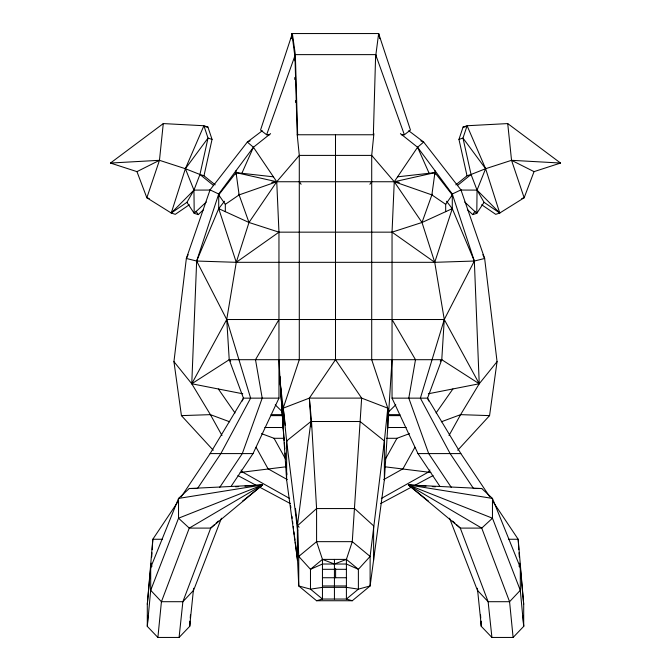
<?xml version="1.0" encoding="UTF-8"?>
<svg xmlns="http://www.w3.org/2000/svg" width="671" height="671" viewBox="0 0 671 671"><rect width="100%" height="100%" fill="white"/><g stroke="black" fill="none" stroke-linecap="round" stroke-linejoin="round"><path stroke-width="1.01" d="M375.617 56.708L378.645 33.55L291.91 33.55L291.91 37.685M439.966 486.467L417.966 453.588L392.04 398.146L392.04 232.158L394.254 181.74L417.58 147.259L423.678 142.067L460.952 189.893L484.647 258.469L497.06 361.644L489.57 415.626L457.739 450.249M297.58 529L297.58 560.444L298.746 585.968L316.586 600.738L352.275 600.738L370.115 585.968L384.374 479.857L392.04 359.698M428.727 401.015L427.561 398.146L441.77 359.698L444.269 319.513L434.733 262.319L422.009 222.478L394.254 181.74L371.709 155.404L373.898 133.73M147.964 616.012L147.301 626.387L157.895 637.45L179.082 637.45L189.675 626.387L193.6 588.232M151.185 565.192L151.319 563.12M151.713 556.896L151.973 552.745M152.174 549.633L152.829 539.258L177.723 502.051M190.036 621.203L189.675 626.387L189.675 621.354M190.245 618.092L190.463 614.98M179.082 637.45L182.873 601.702L210.711 528.102L262.596 484.932L189.264 488.522L178.536 498.419L150.698 567.515L150.698 590.304L147.301 626.387L147.301 604.261L152.829 539.258L162.583 539.258M147.301 604.261L150.698 567.515L152.132 565.997M157.895 637.45L161.426 601.702L189.264 528.102L262.596 484.932L254.292 485.502M189.314 204.756L175.29 214.334L171.256 213.026L146.848 197.777L159.463 160.31L163.279 123.581L203.892 125.737L207.918 127.045L212.044 139.392L203.984 175.794L215.181 184.852M213.261 450.249L181.43 415.626L173.94 361.644L186.353 258.469L210.048 189.893L247.322 142.067L262.26 130.761M445.678 211.667L445.678 204.336L431.881 194.9L434.934 172.64L397.576 176.825M291.248 38.65L292.128 34.573M213.546 185.49L199.95 174.485L208.018 138.083L203.892 125.737L185.389 168.715L171.256 213.026L186.932 202.323L193.953 190.111L199.95 174.485L203.984 175.794M269.725 134.762L266.622 134.762L260.541 130.057L292.355 33.55L295.349 54.628L294.913 56.574L291.91 33.55M379.752 38.65L378.645 33.55L410.459 130.057L404.378 134.762L375.651 54.628L294.913 54.628L297.211 134.762L299.291 155.404L276.746 181.74L248.991 222.478L236.267 262.319L226.731 319.513L229.23 359.698L243.439 398.146L242.273 401.015M400.411 133.613L417.58 147.259L452.288 194.003L452.288 208.647L434.733 262.319L236.267 262.319L196.662 261.036L186.353 258.469L188.148 254.72M352.275 600.738L346.404 599.052L346.404 559.396L352.275 541.656L361.644 398.113L335.5 359.698L335.5 134.762M455.819 184.852L467.016 175.794L458.956 139.392L463.082 127.045L467.108 125.737L507.721 123.581L560.537 163.045L533.931 171.667M266.622 134.762L295.349 54.628L297.647 134.762M270.589 133.613L253.42 147.259L218.712 194.003L218.712 208.647L248.991 222.478L278.96 232.158L392.04 232.158L422.009 222.478L432.141 194.187M221.438 518.205L193.6 590.304L182.873 601.702L161.426 601.702L150.698 590.304L178.536 518.205L178.536 498.419L262.596 484.932L242.416 501.237M224.5 201.225L218.712 208.647L196.662 261.036L191.763 383.77L210.4 414.644L221.984 435.513M241.988 173.026L253.42 147.259L247.322 142.067L250.166 140.851M231.034 486.467L253.034 453.588L278.96 398.146L278.96 232.158L276.746 181.74L253.42 147.259M385.397 459.132L396.964 438.297L409.495 433.625M414.921 447.255L402.961 468.803L383.812 479.547M429.885 469.994L428.878 471.805L381.354 498.469M449.016 435.513L460.6 414.644L479.237 383.77L497.06 361.644M278.96 319.513L255.5 359.698L262.202 398.146L242.306 453.588L219.736 487.339M181.195 496.859L210.132 453.588L243.439 398.146L278.96 398.146M467.41 209.62L472.761 214.619L475.001 211.239M481.686 204.756L495.71 214.334L499.744 213.026L485.611 168.715L467.108 125.737L462.982 138.083L471.05 174.485L477.047 190.111L484.068 202.323L476.796 213.319L472.761 214.619M197.702 488.203L220.86 453.588L250.619 398.146L226.731 319.513L196.662 261.036L218.712 194.003L210.048 189.893M284.177 440.637L283.212 428.249L283.212 408.161L309.356 398.113L335.5 359.698M445.678 204.336L452.288 194.9L434.934 172.64L394.254 181.74L276.746 181.74L271.663 182.319M436.1 412.933L452.917 388.937M369.889 184.273L371.709 181.74M477.4 588.232L481.325 626.387L491.918 637.45L513.105 637.45L523.699 626.387L523.699 604.261L518.171 539.258L493.277 502.051M171.256 213.026L193.953 190.111L210.073 190.052M388.35 412.095L395.773 404.823M440.285 361.149L441.77 359.698L479.237 383.77L474.338 261.036L452.288 194.003L460.952 189.893M206.291 202.021L194.204 213.319L186.932 202.323M163.279 123.581L110.463 163.045L159.463 160.31L185.389 168.715L193.953 190.111L194.204 213.319L198.239 214.619L203.59 209.62M214.544 524.563L210.711 528.102L189.264 528.102L178.536 518.205L262.596 484.932L260.633 485.569M216.07 523.154L218.369 521.032M295.466 508.534L297.58 525.854L298.746 556.427L298.746 585.968L310.48 589.138L322.457 587.377L346.404 587.351L358.381 589.138L358.381 569.31L346.404 559.396L322.457 559.396L310.48 569.31L310.48 589.138L322.457 599.052L346.404 599.052L358.381 589.138L370.115 585.968L370.115 556.427L384.374 440.964L387.788 408.161L371.709 359.698L371.709 155.404L299.291 155.404L299.291 359.698L283.212 408.161L286.626 440.964L297.672 530.845M457.454 185.49L471.05 174.485L485.611 168.715L511.537 160.31L560.537 163.045M295.232 542.143L297.58 560.444L286.626 479.857L286.626 440.964L310.908 421.514L309.356 398.113L361.644 398.113L387.788 408.161L387.788 428.249M278.96 232.158L236.267 262.319L218.712 208.647M225.322 204.336L239.119 194.9L276.746 181.74L236.066 172.64L218.712 194.9L225.322 204.336L225.322 211.667M441.77 359.698L229.23 359.698L191.763 383.77L173.94 361.644M484.068 202.323L499.744 213.026L524.152 197.777L534.041 171.633L511.537 160.31L507.721 123.581M380.709 503.552L411.927 486.869M414.686 485.393L433.055 475.58M159.463 160.31L136.959 171.633L146.848 197.777L149.264 198.566M422.009 222.478L452.288 208.647L474.338 261.036L444.269 319.513L420.381 398.146L450.14 453.588L473.298 488.203M346.404 559.396L334.435 564.026L322.457 559.396L316.586 541.656L316.586 508.559L311.52 421.514L309.356 398.113M441.317 421.791L460.6 414.644L489.57 415.626M240.143 472.468L286.542 466.731M458.956 139.392L462.982 138.083L485.611 168.715L477.047 190.111L476.796 213.319L464.709 202.021M467.016 175.794L471.05 174.485M521.736 198.566L524.152 197.777L511.537 160.31M316.586 600.738L322.457 599.052L322.457 559.396M428.333 393.768L479.237 383.77L444.269 319.513L226.731 319.513L191.763 383.77L242.768 393.785M235.613 486.794L238.725 486.584M244.957 486.148L252.221 485.645M463.082 127.045L465.162 126.936M181.43 415.626L210.4 414.644L229.683 421.791M297.211 134.762L373.353 134.762L375.651 54.628L376.339 57.664M401.275 134.762L404.378 134.762M392.04 398.146L427.561 398.146L460.868 453.588L489.805 496.859M271.067 414.644L282.575 414.644M388.425 414.644L399.933 414.644M271.243 415.626L282.734 415.626M388.266 415.626L399.757 415.626M264.827 427.502L283.506 427.502M387.494 427.502L406.173 427.502M261.505 433.625L274.036 438.297L284.445 438.297M386.555 438.297L396.964 438.297M286.626 440.964L287.238 440.964M210.132 453.588L253.034 453.588M417.966 453.588L460.868 453.588M189.264 488.522L197.433 488.522M473.567 488.522L481.736 488.522L492.464 498.419L520.302 567.515L523.699 604.261M508.417 539.258L518.171 539.258L518.826 549.633M322.457 569.31L346.404 569.31M322.592 577.739L346.605 577.739M322.533 585.968L346.328 585.968M460.927 190.052L477.047 190.111L499.744 213.026M481.736 488.522L408.404 484.932L460.289 528.102L488.127 601.702L491.918 637.45M205.838 126.936L207.918 127.045M416.708 485.502L408.404 484.932L428.584 501.237M418.779 485.645L426.043 486.148M432.275 486.584L435.387 486.794M273.424 176.825L236.066 172.64L239.119 194.9M384.458 466.731L430.857 472.468M399.337 182.319L394.254 181.74L431.881 194.9M212.044 139.392L208.018 138.083L185.389 168.715L199.95 174.485M110.463 163.045L137.069 171.667M410.367 485.569L408.404 484.932L481.736 528.102L509.574 601.702L513.105 637.45M420.834 140.851L423.678 142.067L408.74 130.761M237.945 475.58L256.314 485.393M259.073 486.869L290.291 503.552M287.188 479.547L268.039 468.803L256.079 447.255M289.646 498.469L242.122 471.805L241.115 469.994M392.04 232.158L434.733 262.319L474.338 261.036L484.647 258.469L482.852 254.72M299.157 527.163L297.387 525.854L310.908 421.514L311.193 426.882M452.631 521.032L454.93 523.154M456.456 524.563L460.289 528.102L481.736 528.102L492.464 518.205L492.464 498.419L408.404 484.932L492.464 518.205L520.302 590.304L523.699 626.387L523.036 616.012M229.23 359.698L230.715 361.149M275.227 404.823L282.65 412.095M518.868 565.997L520.302 567.515L520.302 590.304L509.574 601.702L488.127 601.702L477.4 590.304L449.562 518.205M446.5 201.225L452.288 208.647M299.291 181.74L301.111 184.273M218.369 388.995L235.009 412.959M451.264 487.339L428.694 453.588L408.798 398.146L415.5 359.698L392.04 319.513M195.999 211.239L198.239 214.619M274.036 438.297L285.603 459.132M417.58 147.259L429.012 173.026M238.859 194.187L248.991 222.478M290.568 505.808L290.837 507.888M291.902 516.192L292.17 518.264M292.564 521.375L292.833 523.455M293.235 526.567L293.495 528.647M293.898 531.759L294.301 534.871M294.561 536.951L294.963 540.063M285.351 425.582L280.235 383.309L278.96 359.698M284.345 442.701L284.823 448.891M285.15 453.026L285.552 458.184M285.871 462.311L286.19 466.437M286.676 472.636L286.836 474.699M480.537 614.98L480.755 618.092M480.964 621.203L481.325 626.387L481.325 621.354M280.235 383.309L286.626 479.857M279.975 378.553L283.212 428.249L280.956 391.898M519.027 552.745L519.287 556.896M519.681 563.12L519.815 565.192M279.992 376.314L280.117 378.394M280.31 381.514L280.83 389.817M311.034 424.651L310.908 421.514L310.908 422L311.52 421.514L360.092 421.514L384.374 440.964L384.374 479.857M295.349 54.628L295.383 56.708M294.913 54.628L295.022 60.876M295.324 77.551L295.357 79.631M295.735 100.474L295.777 102.554M434.934 170.627L434.934 174.603M373.613 560.444L373.613 525.854L354.607 508.559L316.586 508.559L297.387 525.854L297.387 560.444M335.601 568.58L335.601 577.739M334.435 559.396L334.435 587.05M334.435 587.368L334.435 599.052M294.913 77.467L294.913 79.555M236.066 170.627L236.066 174.603M370.115 556.427L358.381 569.31L346.404 564.026L322.457 564.026L310.48 569.31L298.746 556.427L316.586 541.656L352.275 541.656L370.115 556.427"/></g></svg>
